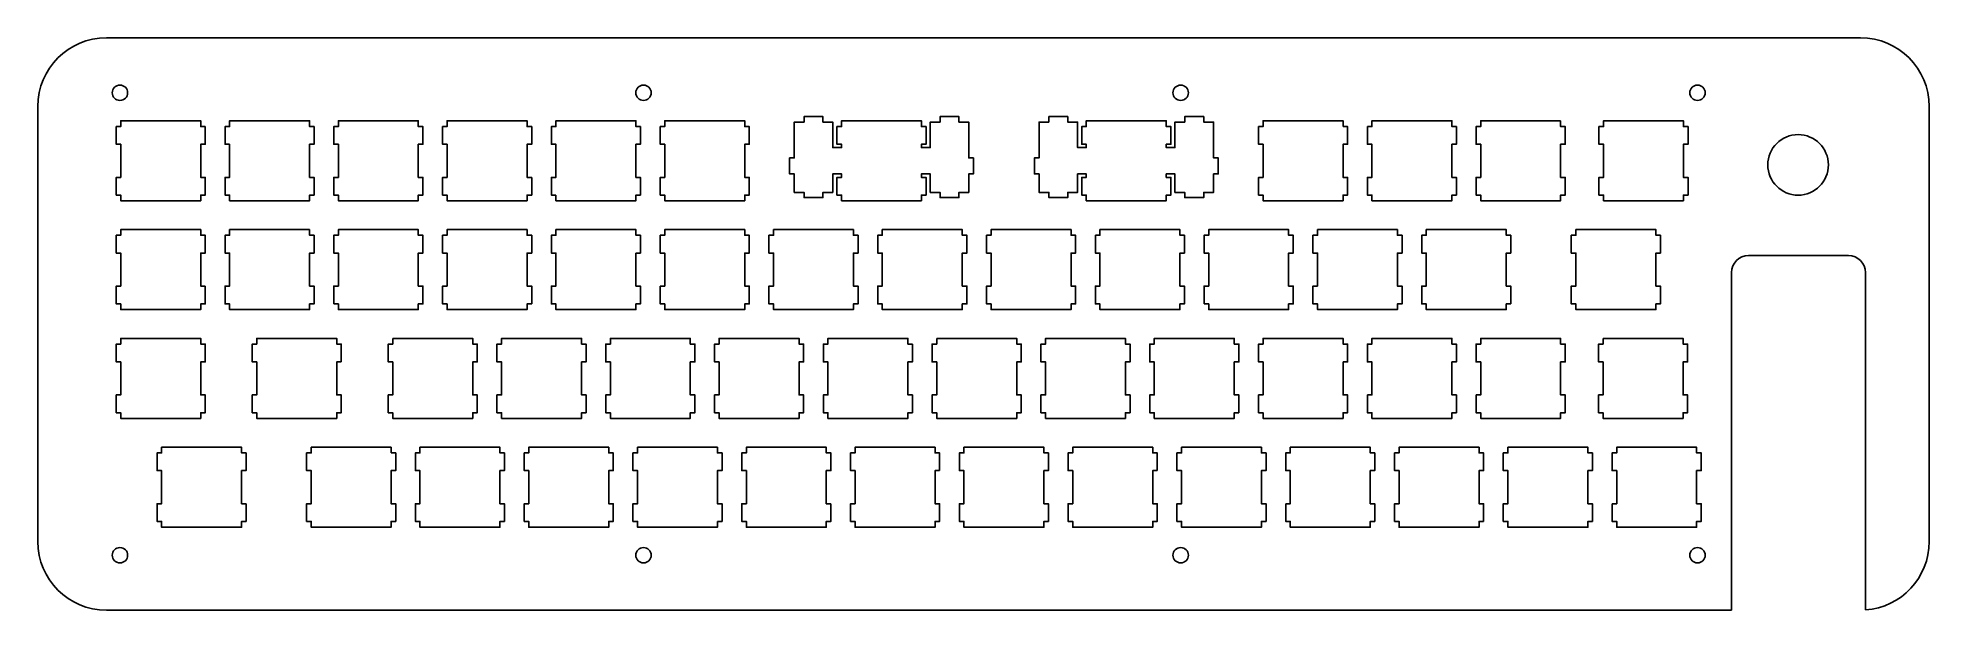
# Model space of a CAD drawing. Header units: millimetres. Extents: x -580 to -249, y 178 to 279.
import ezdxf

# ---------------------------------------------------------------- set-up
doc = ezdxf.new("R2010")
doc.units = ezdxf.units.MM
doc.layers.get('0').update_dxf_attribs({"linetype": 'CONTINUOUS'})

msp = doc.modelspace()

# ---------------------------------------------------------------- linework, layer by layer
msp.add_lwpolyline([(-259.89, 178.53063), (-259.89, 237.58728, 0.414213562), (-262.89, 240.58728), (-280.3758, 240.58728, 0.414213562), (-283.3758, 237.58728), (-283.3758, 178.5), (-567.92813, 178.5, -0.414213562), (-579.92813, 190.5), (-579.92813, 266.7, -0.414213562), (-567.92813, 278.7), (-260.74687, 278.7, -0.414213562), (-248.74687, 266.7), (-248.74687, 190.5, -0.393432921)], format="xyb", close=True)
for points in [[(-550.602, 263.17527), (-551.403, 263.17527), (-551.403, 264.17436), (-565.403, 264.17436), (-565.403, 263.17527), (-566.202, 263.17527), (-566.202, 260.07471), (-565.403, 260.07471), (-565.403, 254.2732), (-566.202, 254.2732), (-566.202, 251.1753), (-565.403, 251.1753), (-565.403, 250.1749), (-551.403, 250.1749), (-551.403, 251.1753), (-550.602, 251.1753), (-550.602, 254.2732), (-551.403, 254.2732), (-551.403, 260.07471), (-550.602, 260.07471)], [(-546.353, 260.07471), (-546.353, 254.2732), (-547.152, 254.2732), (-547.152, 251.1753), (-546.353, 251.1753), (-546.353, 250.1749), (-532.353, 250.1749), (-532.353, 251.1753), (-531.552, 251.1753), (-531.552, 254.2732), (-532.353, 254.2732), (-532.353, 260.07471), (-531.552, 260.07471), (-531.552, 263.17527), (-532.353, 263.17527), (-532.353, 264.17436), (-546.353, 264.17436), (-546.353, 263.17527), (-547.152, 263.17527), (-547.152, 260.07471)], [(-513.303, 254.2732), (-513.303, 260.07471), (-512.502, 260.07471), (-512.502, 263.17527), (-513.303, 263.17527), (-513.303, 264.17436), (-527.303, 264.17436), (-527.303, 263.17527), (-528.102, 263.17527), (-528.102, 260.07471), (-527.303, 260.07471), (-527.303, 254.2732), (-528.102, 254.2732), (-528.102, 251.1753), (-527.303, 251.1753), (-527.303, 250.1749), (-513.303, 250.1749), (-513.303, 251.1753), (-512.502, 251.1753), (-512.502, 254.2732)], [(-493.452, 254.2732), (-494.253, 254.2732), (-494.253, 260.07471), (-493.452, 260.07471), (-493.452, 263.17527), (-494.253, 263.17527), (-494.253, 264.17436), (-508.253, 264.17436), (-508.253, 263.17527), (-509.052, 263.17527), (-509.052, 260.07471), (-508.253, 260.07471), (-508.253, 254.2732), (-509.052, 254.2732), (-509.052, 251.1753), (-508.253, 251.1753), (-508.253, 250.1749), (-494.253, 250.1749), (-494.253, 251.1753), (-493.452, 251.1753)], [(-489.203, 251.1753), (-489.203, 250.1749), (-475.203, 250.1749), (-475.203, 251.1753), (-474.402, 251.1753), (-474.402, 254.2732), (-475.203, 254.2732), (-475.203, 260.07471), (-474.402, 260.07471), (-474.402, 263.17527), (-475.203, 263.17527), (-475.203, 264.17436), (-489.203, 264.17436), (-489.203, 263.17527), (-490.002, 263.17527), (-490.002, 260.07471), (-489.203, 260.07471), (-489.203, 254.2732), (-490.002, 254.2732), (-490.002, 251.1753)], [(-470.952, 263.17527), (-470.952, 260.07471), (-470.153, 260.07471), (-470.153, 254.2732), (-470.952, 254.2732), (-470.952, 251.1753), (-470.153, 251.1753), (-470.153, 250.1749), (-456.153, 250.1749), (-456.153, 251.1753), (-455.352, 251.1753), (-455.352, 254.2732), (-456.153, 254.2732), (-456.153, 260.07471), (-455.352, 260.07471), (-455.352, 263.17527), (-456.153, 263.17527), (-456.153, 264.17436), (-470.153, 264.17436), (-470.153, 263.17527)], [(-439.196, 250.1749), (-425.197, 250.1749), (-425.197, 251.1753), (-424.396, 251.1753), (-424.396, 254.2732), (-425.197, 254.2732), (-425.197, 254.8754), (-423.672, 254.8754), (-423.672, 251.6452), (-421.946, 251.6452), (-421.946, 250.7233), (-418.647, 250.7233), (-418.647, 251.6452), (-416.922, 251.6452), (-416.922, 254.8754), (-416.096, 254.8754), (-416.096, 257.67416), (-416.922, 257.67416), (-416.922, 263.94423), (-418.647, 263.94423), (-418.647, 264.92539), (-421.946, 264.92539), (-421.946, 263.94423), (-423.672, 263.94423), (-423.672, 259.47527), (-425.197, 259.47527), (-425.197, 260.07471), (-424.396, 260.07471), (-424.396, 263.17527), (-425.197, 263.17527), (-425.197, 264.17436), (-439.196, 264.17436), (-439.196, 263.17527), (-439.997, 263.17527), (-439.997, 260.07471), (-439.196, 260.07471), (-439.196, 259.47527), (-440.722, 259.47527), (-440.722, 263.94423), (-442.446, 263.94423), (-442.446, 264.92539), (-445.746, 264.92539), (-445.746, 263.94423), (-447.471, 263.94423), (-447.471, 257.67416), (-448.297, 257.67416), (-448.297, 254.8754), (-447.471, 254.8754), (-447.471, 251.6452), (-445.746, 251.6452), (-445.746, 250.7233), (-442.446, 250.7233), (-442.446, 251.6452), (-440.722, 251.6452), (-440.722, 254.8754), (-439.196, 254.8754), (-439.196, 254.2732), (-439.997, 254.2732), (-439.997, 251.1753), (-439.196, 251.1753)], [(-402.884, 263.94423), (-404.609, 263.94423), (-404.609, 257.67416), (-405.433, 257.67416), (-405.433, 254.8754), (-404.609, 254.8754), (-404.609, 251.6452), (-402.884, 251.6452), (-402.884, 250.7233), (-399.583, 250.7233), (-399.583, 251.6452), (-397.858, 251.6452), (-397.858, 254.8754), (-396.334, 254.8754), (-396.334, 254.2732), (-397.133, 254.2732), (-397.133, 251.1753), (-396.334, 251.1753), (-396.334, 250.1749), (-382.3331, 250.1749), (-382.3331, 251.1753), (-381.5337, 251.1753), (-381.5337, 254.2732), (-382.3331, 254.2732), (-382.3331, 254.8754), (-380.8091, 254.8754), (-380.8091, 251.6452), (-379.0836, 251.6452), (-379.0836, 250.7233), (-375.783, 250.7233), (-375.783, 251.6452), (-374.058, 251.6452), (-374.058, 254.8754), (-373.2339, 254.8754), (-373.2339, 257.67416), (-374.058, 257.67416), (-374.058, 263.94423), (-375.783, 263.94423), (-375.783, 264.92539), (-379.0836, 264.92539), (-379.0836, 263.94423), (-380.8091, 263.94423), (-380.8091, 259.47527), (-382.3331, 259.47527), (-382.3331, 260.07471), (-381.5337, 260.07471), (-381.5337, 263.17527), (-382.3331, 263.17527), (-382.3331, 264.17436), (-396.334, 264.17436), (-396.334, 263.17527), (-397.133, 263.17527), (-397.133, 260.07471), (-396.334, 260.07471), (-396.334, 259.47527), (-397.858, 259.47527), (-397.858, 263.94423), (-399.583, 263.94423), (-399.583, 264.92539), (-402.884, 264.92539)], [(-351.3782, 263.17527), (-351.3782, 264.17436), (-365.3775, 264.17436), (-365.3775, 263.17527), (-366.1769, 263.17527), (-366.1769, 260.07471), (-365.3775, 260.07471), (-365.3775, 254.2732), (-366.1769, 254.2732), (-366.1769, 251.1753), (-365.3775, 251.1753), (-365.3775, 250.1749), (-351.3782, 250.1749), (-351.3782, 251.1753), (-350.5774, 251.1753), (-350.5774, 254.2732), (-351.3782, 254.2732), (-351.3782, 260.07471), (-350.5774, 260.07471), (-350.5774, 263.17527)], [(-347.1269, 263.17527), (-347.1269, 260.07471), (-346.3275, 260.07471), (-346.3275, 254.2732), (-347.1269, 254.2732), (-347.1269, 251.1753), (-346.3275, 251.1753), (-346.3275, 250.1749), (-332.3282, 250.1749), (-332.3282, 251.1753), (-331.5274, 251.1753), (-331.5274, 254.2732), (-332.3282, 254.2732), (-332.3282, 260.07471), (-331.5274, 260.07471), (-331.5274, 263.17527), (-332.3282, 263.17527), (-332.3282, 264.17436), (-346.3275, 264.17436), (-346.3275, 263.17527)], [(-313.2782, 264.17436), (-327.2775, 264.17436), (-327.2775, 263.17527), (-328.0769, 263.17527), (-328.0769, 260.07471), (-327.2775, 260.07471), (-327.2775, 254.2732), (-328.0769, 254.2732), (-328.0769, 251.1753), (-327.2775, 251.1753), (-327.2775, 250.1749), (-313.2782, 250.1749), (-313.2782, 251.1753), (-312.4775, 251.1753), (-312.4775, 254.2732), (-313.2782, 254.2732), (-313.2782, 260.07471), (-312.4775, 260.07471), (-312.4775, 263.17527), (-313.2782, 263.17527)], [(-305.7694, 250.1749), (-291.76991, 250.1749), (-291.76991, 251.1753), (-290.96928, 251.1753), (-290.96928, 254.2732), (-291.76991, 254.2732), (-291.76991, 260.07471), (-290.96928, 260.07471), (-290.96928, 263.17527), (-291.76991, 263.17527), (-291.76991, 264.17436), (-305.7694, 264.17436), (-305.7694, 263.17527), (-306.57, 263.17527), (-306.57, 260.07471), (-305.7694, 260.07471), (-305.7694, 254.2732), (-306.57, 254.2732), (-306.57, 251.1753), (-305.7694, 251.1753)], [(-550.602, 235.2245), (-551.403, 235.2245), (-551.403, 241.0247), (-550.602, 241.0247), (-550.602, 244.1253), (-551.403, 244.1253), (-551.403, 245.1244), (-565.403, 245.1244), (-565.403, 244.1253), (-566.202, 244.1253), (-566.202, 241.0247), (-565.403, 241.0247), (-565.403, 235.2245), (-566.202, 235.2245), (-566.202, 232.1253), (-565.403, 232.1253), (-565.403, 231.125), (-551.403, 231.125), (-551.403, 232.1253), (-550.602, 232.1253)], [(-532.353, 245.1244), (-546.353, 245.1244), (-546.353, 244.1253), (-547.152, 244.1253), (-547.152, 241.0247), (-546.353, 241.0247), (-546.353, 235.2245), (-547.152, 235.2245), (-547.152, 232.1253), (-546.353, 232.1253), (-546.353, 231.125), (-532.353, 231.125), (-532.353, 232.1253), (-531.552, 232.1253), (-531.552, 235.2245), (-532.353, 235.2245), (-532.353, 241.0247), (-531.552, 241.0247), (-531.552, 244.1253), (-532.353, 244.1253)], [(-528.102, 232.1253), (-527.303, 232.1253), (-527.303, 231.125), (-513.303, 231.125), (-513.303, 232.1253), (-512.502, 232.1253), (-512.502, 235.2245), (-513.303, 235.2245), (-513.303, 241.0247), (-512.502, 241.0247), (-512.502, 244.1253), (-513.303, 244.1253), (-513.303, 245.1244), (-527.303, 245.1244), (-527.303, 244.1253), (-528.102, 244.1253), (-528.102, 241.0247), (-527.303, 241.0247), (-527.303, 235.2245), (-528.102, 235.2245)], [(-493.452, 232.1253), (-493.452, 235.2245), (-494.253, 235.2245), (-494.253, 241.0247), (-493.452, 241.0247), (-493.452, 244.1253), (-494.253, 244.1253), (-494.253, 245.1244), (-508.253, 245.1244), (-508.253, 244.1253), (-509.052, 244.1253), (-509.052, 241.0247), (-508.253, 241.0247), (-508.253, 235.2245), (-509.052, 235.2245), (-509.052, 232.1253), (-508.253, 232.1253), (-508.253, 231.125), (-494.253, 231.125), (-494.253, 232.1253)], [(-475.203, 241.0247), (-474.402, 241.0247), (-474.402, 244.1253), (-475.203, 244.1253), (-475.203, 245.1244), (-489.203, 245.1244), (-489.203, 244.1253), (-490.002, 244.1253), (-490.002, 241.0247), (-489.203, 241.0247), (-489.203, 235.2245), (-490.002, 235.2245), (-490.002, 232.1253), (-489.203, 232.1253), (-489.203, 231.125), (-475.203, 231.125), (-475.203, 232.1253), (-474.402, 232.1253), (-474.402, 235.2245), (-475.203, 235.2245)], [(-470.952, 235.2245), (-470.952, 232.1253), (-470.153, 232.1253), (-470.153, 231.125), (-456.153, 231.125), (-456.153, 232.1253), (-455.352, 232.1253), (-455.352, 235.2245), (-456.153, 235.2245), (-456.153, 241.0247), (-455.352, 241.0247), (-455.352, 244.1253), (-456.153, 244.1253), (-456.153, 245.1244), (-470.153, 245.1244), (-470.153, 244.1253), (-470.952, 244.1253), (-470.952, 241.0247), (-470.153, 241.0247), (-470.153, 235.2245)], [(-436.302, 241.0247), (-436.302, 244.1253), (-437.103, 244.1253), (-437.103, 245.1244), (-451.103, 245.1244), (-451.103, 244.1253), (-451.902, 244.1253), (-451.902, 241.0247), (-451.103, 241.0247), (-451.103, 235.2245), (-451.902, 235.2245), (-451.902, 232.1253), (-451.103, 232.1253), (-451.103, 231.125), (-437.103, 231.125), (-437.103, 232.1253), (-436.302, 232.1253), (-436.302, 235.2245), (-437.103, 235.2245), (-437.103, 241.0247)], [(-432.053, 245.1244), (-432.053, 244.1253), (-432.852, 244.1253), (-432.852, 241.0247), (-432.053, 241.0247), (-432.053, 235.2245), (-432.852, 235.2245), (-432.852, 232.1253), (-432.053, 232.1253), (-432.053, 231.125), (-418.053, 231.125), (-418.053, 232.1253), (-417.252, 232.1253), (-417.252, 235.2245), (-418.053, 235.2245), (-418.053, 241.0247), (-417.252, 241.0247), (-417.252, 244.1253), (-418.053, 244.1253), (-418.053, 245.1244)], [(-413.003, 235.2245), (-413.802, 235.2245), (-413.802, 232.1253), (-413.003, 232.1253), (-413.003, 231.125), (-399.003, 231.125), (-399.003, 232.1253), (-398.202, 232.1253), (-398.202, 235.2245), (-399.003, 235.2245), (-399.003, 241.0247), (-398.202, 241.0247), (-398.202, 244.1253), (-399.003, 244.1253), (-399.003, 245.1244), (-413.003, 245.1244), (-413.003, 244.1253), (-413.802, 244.1253), (-413.802, 241.0247), (-413.003, 241.0247)], [(-394.752, 244.1253), (-394.752, 241.0247), (-393.953, 241.0247), (-393.953, 235.2245), (-394.752, 235.2245), (-394.752, 232.1253), (-393.953, 232.1253), (-393.953, 231.125), (-379.9532, 231.125), (-379.9532, 232.1253), (-379.1524, 232.1253), (-379.1524, 235.2245), (-379.9532, 235.2245), (-379.9532, 241.0247), (-379.1524, 241.0247), (-379.1524, 244.1253), (-379.9532, 244.1253), (-379.9532, 245.1244), (-393.953, 245.1244), (-393.953, 244.1253)], [(-375.7019, 232.1253), (-374.9025, 232.1253), (-374.9025, 231.125), (-360.9032, 231.125), (-360.9032, 232.1253), (-360.1024, 232.1253), (-360.1024, 235.2245), (-360.9032, 235.2245), (-360.9032, 241.0247), (-360.1024, 241.0247), (-360.1024, 244.1253), (-360.9032, 244.1253), (-360.9032, 245.1244), (-374.9025, 245.1244), (-374.9025, 244.1253), (-375.7019, 244.1253), (-375.7019, 241.0247), (-374.9025, 241.0247), (-374.9025, 235.2245), (-375.7019, 235.2245)], [(-355.8525, 235.2245), (-356.6519, 235.2245), (-356.6519, 232.1253), (-355.8525, 232.1253), (-355.8525, 231.125), (-341.8532, 231.125), (-341.8532, 232.1253), (-341.0524, 232.1253), (-341.0524, 235.2245), (-341.8532, 235.2245), (-341.8532, 241.0247), (-341.0524, 241.0247), (-341.0524, 244.1253), (-341.8532, 244.1253), (-341.8532, 245.1244), (-355.8525, 245.1244), (-355.8525, 244.1253), (-356.6519, 244.1253), (-356.6519, 241.0247), (-355.8525, 241.0247)], [(-322.0025, 232.1253), (-322.0025, 235.2245), (-322.8032, 235.2245), (-322.8032, 241.0247), (-322.0025, 241.0247), (-322.0025, 244.1253), (-322.8032, 244.1253), (-322.8032, 245.1244), (-336.8025, 245.1244), (-336.8025, 244.1253), (-337.6019, 244.1253), (-337.6019, 241.0247), (-336.8025, 241.0247), (-336.8025, 235.2245), (-337.6019, 235.2245), (-337.6019, 232.1253), (-336.8025, 232.1253), (-336.8025, 231.125), (-322.8032, 231.125), (-322.8032, 232.1253)], [(-296.60803, 232.1253), (-295.80878, 232.1253), (-295.80878, 235.2245), (-296.60803, 235.2245), (-296.60803, 241.0247), (-295.80878, 241.0247), (-295.80878, 244.1253), (-296.60803, 244.1253), (-296.60803, 245.1244), (-310.6089, 245.1244), (-310.6089, 244.1253), (-311.4082, 244.1253), (-311.4082, 241.0247), (-310.6089, 241.0247), (-310.6089, 235.2245), (-311.4082, 235.2245), (-311.4082, 232.1253), (-310.6089, 232.1253), (-310.6089, 231.125), (-296.60803, 231.125)], [(-565.403, 221.9746), (-565.403, 216.1746), (-566.202, 216.1746), (-566.202, 213.0754), (-565.403, 213.0754), (-565.403, 212.0749), (-551.403, 212.0749), (-551.403, 213.0754), (-550.602, 213.0754), (-550.602, 216.1746), (-551.403, 216.1746), (-551.403, 221.9746), (-550.602, 221.9746), (-550.602, 225.0752), (-551.403, 225.0752), (-551.403, 226.0742), (-565.403, 226.0742), (-565.403, 225.0752), (-566.202, 225.0752), (-566.202, 221.9746)], [(-526.79, 221.9746), (-526.79, 225.0752), (-527.591, 225.0752), (-527.591, 226.0742), (-541.59, 226.0742), (-541.59, 225.0752), (-542.391, 225.0752), (-542.391, 221.9746), (-541.59, 221.9746), (-541.59, 216.1746), (-542.391, 216.1746), (-542.391, 213.0754), (-541.59, 213.0754), (-541.59, 212.0749), (-527.591, 212.0749), (-527.591, 213.0754), (-526.79, 213.0754), (-526.79, 216.1746), (-527.591, 216.1746), (-527.591, 221.9746)], [(-517.778, 226.0742), (-517.778, 225.0752), (-518.577, 225.0752), (-518.577, 221.9746), (-517.778, 221.9746), (-517.778, 216.1746), (-518.577, 216.1746), (-518.577, 213.0754), (-517.778, 213.0754), (-517.778, 212.0749), (-503.778, 212.0749), (-503.778, 213.0754), (-502.977, 213.0754), (-502.977, 216.1746), (-503.778, 216.1746), (-503.778, 221.9746), (-502.977, 221.9746), (-502.977, 225.0752), (-503.778, 225.0752), (-503.778, 226.0742)], [(-483.927, 213.0754), (-483.927, 216.1746), (-484.728, 216.1746), (-484.728, 221.9746), (-483.927, 221.9746), (-483.927, 225.0752), (-484.728, 225.0752), (-484.728, 226.0742), (-498.728, 226.0742), (-498.728, 225.0752), (-499.527, 225.0752), (-499.527, 221.9746), (-498.728, 221.9746), (-498.728, 216.1746), (-499.527, 216.1746), (-499.527, 213.0754), (-498.728, 213.0754), (-498.728, 212.0749), (-484.728, 212.0749), (-484.728, 213.0754)], [(-479.678, 225.0752), (-480.477, 225.0752), (-480.477, 221.9746), (-479.678, 221.9746), (-479.678, 216.1746), (-480.477, 216.1746), (-480.477, 213.0754), (-479.678, 213.0754), (-479.678, 212.0749), (-465.678, 212.0749), (-465.678, 213.0754), (-464.877, 213.0754), (-464.877, 216.1746), (-465.678, 216.1746), (-465.678, 221.9746), (-464.877, 221.9746), (-464.877, 225.0752), (-465.678, 225.0752), (-465.678, 226.0742), (-479.678, 226.0742)], [(-460.628, 221.9746), (-460.628, 216.1746), (-461.427, 216.1746), (-461.427, 213.0754), (-460.628, 213.0754), (-460.628, 212.0749), (-446.628, 212.0749), (-446.628, 213.0754), (-445.827, 213.0754), (-445.827, 216.1746), (-446.628, 216.1746), (-446.628, 221.9746), (-445.827, 221.9746), (-445.827, 225.0752), (-446.628, 225.0752), (-446.628, 226.0742), (-460.628, 226.0742), (-460.628, 225.0752), (-461.427, 225.0752), (-461.427, 221.9746)], [(-426.777, 225.0752), (-427.578, 225.0752), (-427.578, 226.0742), (-441.578, 226.0742), (-441.578, 225.0752), (-442.377, 225.0752), (-442.377, 221.9746), (-441.578, 221.9746), (-441.578, 216.1746), (-442.377, 216.1746), (-442.377, 213.0754), (-441.578, 213.0754), (-441.578, 212.0749), (-427.578, 212.0749), (-427.578, 213.0754), (-426.777, 213.0754), (-426.777, 216.1746), (-427.578, 216.1746), (-427.578, 221.9746), (-426.777, 221.9746)], [(-422.528, 226.0742), (-422.528, 225.0752), (-423.327, 225.0752), (-423.327, 221.9746), (-422.528, 221.9746), (-422.528, 216.1746), (-423.327, 216.1746), (-423.327, 213.0754), (-422.528, 213.0754), (-422.528, 212.0749), (-408.528, 212.0749), (-408.528, 213.0754), (-407.727, 213.0754), (-407.727, 216.1746), (-408.528, 216.1746), (-408.528, 221.9746), (-407.727, 221.9746), (-407.727, 225.0752), (-408.528, 225.0752), (-408.528, 226.0742)], [(-404.277, 216.1746), (-404.277, 213.0754), (-403.478, 213.0754), (-403.478, 212.0749), (-389.478, 212.0749), (-389.478, 213.0754), (-388.677, 213.0754), (-388.677, 216.1746), (-389.478, 216.1746), (-389.478, 221.9746), (-388.677, 221.9746), (-388.677, 225.0752), (-389.478, 225.0752), (-389.478, 226.0742), (-403.478, 226.0742), (-403.478, 225.0752), (-404.277, 225.0752), (-404.277, 221.9746), (-403.478, 221.9746), (-403.478, 216.1746)], [(-369.6274, 213.0754), (-369.6274, 216.1746), (-370.4282, 216.1746), (-370.4282, 221.9746), (-369.6274, 221.9746), (-369.6274, 225.0752), (-370.4282, 225.0752), (-370.4282, 226.0742), (-384.4275, 226.0742), (-384.4275, 225.0752), (-385.2269, 225.0752), (-385.2269, 221.9746), (-384.4275, 221.9746), (-384.4275, 216.1746), (-385.2269, 216.1746), (-385.2269, 213.0754), (-384.4275, 213.0754), (-384.4275, 212.0749), (-370.4282, 212.0749), (-370.4282, 213.0754)], [(-351.3782, 221.9746), (-350.5774, 221.9746), (-350.5774, 225.0752), (-351.3782, 225.0752), (-351.3782, 226.0742), (-365.3775, 226.0742), (-365.3775, 225.0752), (-366.1769, 225.0752), (-366.1769, 221.9746), (-365.3775, 221.9746), (-365.3775, 216.1746), (-366.1769, 216.1746), (-366.1769, 213.0754), (-365.3775, 213.0754), (-365.3775, 212.0749), (-351.3782, 212.0749), (-351.3782, 213.0754), (-350.5774, 213.0754), (-350.5774, 216.1746), (-351.3782, 216.1746)], [(-347.1269, 216.1746), (-347.1269, 213.0754), (-346.3275, 213.0754), (-346.3275, 212.0749), (-332.3282, 212.0749), (-332.3282, 213.0754), (-331.5274, 213.0754), (-331.5274, 216.1746), (-332.3282, 216.1746), (-332.3282, 221.9746), (-331.5274, 221.9746), (-331.5274, 225.0752), (-332.3282, 225.0752), (-332.3282, 226.0742), (-346.3275, 226.0742), (-346.3275, 225.0752), (-347.1269, 225.0752), (-347.1269, 221.9746), (-346.3275, 221.9746), (-346.3275, 216.1746)], [(-328.0769, 216.1746), (-328.0769, 213.0754), (-327.2775, 213.0754), (-327.2775, 212.0749), (-313.2782, 212.0749), (-313.2782, 213.0754), (-312.4775, 213.0754), (-312.4775, 216.1746), (-313.2782, 216.1746), (-313.2782, 221.9746), (-312.4775, 221.9746), (-312.4775, 225.0752), (-313.2782, 225.0752), (-313.2782, 226.0742), (-327.2775, 226.0742), (-327.2775, 225.0752), (-328.0769, 225.0752), (-328.0769, 221.9746), (-327.2775, 221.9746), (-327.2775, 216.1746)], [(-305.8464, 226.0742), (-305.8464, 225.0752), (-306.647, 225.0752), (-306.647, 221.9746), (-305.8464, 221.9746), (-305.8464, 216.1746), (-306.647, 216.1746), (-306.647, 213.0754), (-305.8464, 213.0754), (-305.8464, 212.0749), (-291.84691, 212.0749), (-291.84691, 213.0754), (-291.04628, 213.0754), (-291.04628, 216.1746), (-291.84691, 216.1746), (-291.84691, 221.9746), (-291.04628, 221.9746), (-291.04628, 225.0752), (-291.84691, 225.0752), (-291.84691, 226.0742)], [(-543.457, 197.1246), (-544.258, 197.1246), (-544.258, 202.9246), (-543.457, 202.9246), (-543.457, 206.0252), (-544.258, 206.0252), (-544.258, 207.0242), (-558.259, 207.0242), (-558.259, 206.0252), (-559.058, 206.0252), (-559.058, 202.9246), (-558.259, 202.9246), (-558.259, 197.1246), (-559.058, 197.1246), (-559.058, 194.0254), (-558.259, 194.0254), (-558.259, 193.0249), (-544.258, 193.0249), (-544.258, 194.0254), (-543.457, 194.0254)], [(-518.066, 206.0252), (-518.066, 207.0242), (-532.065, 207.0242), (-532.065, 206.0252), (-532.866, 206.0252), (-532.866, 202.9246), (-532.065, 202.9246), (-532.065, 197.1246), (-532.866, 197.1246), (-532.866, 194.0254), (-532.065, 194.0254), (-532.065, 193.0249), (-518.066, 193.0249), (-518.066, 194.0254), (-517.265, 194.0254), (-517.265, 197.1246), (-518.066, 197.1246), (-518.066, 202.9246), (-517.265, 202.9246), (-517.265, 206.0252)], [(-513.015, 207.0242), (-513.015, 206.0252), (-513.816, 206.0252), (-513.816, 202.9246), (-513.015, 202.9246), (-513.015, 197.1246), (-513.816, 197.1246), (-513.816, 194.0254), (-513.015, 194.0254), (-513.015, 193.0249), (-499.016, 193.0249), (-499.016, 194.0254), (-498.215, 194.0254), (-498.215, 197.1246), (-499.016, 197.1246), (-499.016, 202.9246), (-498.215, 202.9246), (-498.215, 206.0252), (-499.016, 206.0252), (-499.016, 207.0242)], [(-494.766, 194.0254), (-493.965, 194.0254), (-493.965, 193.0249), (-479.966, 193.0249), (-479.966, 194.0254), (-479.165, 194.0254), (-479.165, 197.1246), (-479.966, 197.1246), (-479.966, 202.9246), (-479.165, 202.9246), (-479.165, 206.0252), (-479.966, 206.0252), (-479.966, 207.0242), (-493.965, 207.0242), (-493.965, 206.0252), (-494.766, 206.0252), (-494.766, 202.9246), (-493.965, 202.9246), (-493.965, 197.1246), (-494.766, 197.1246)], [(-460.916, 194.0254), (-460.115, 194.0254), (-460.115, 197.1246), (-460.916, 197.1246), (-460.916, 202.9246), (-460.115, 202.9246), (-460.115, 206.0252), (-460.916, 206.0252), (-460.916, 207.0242), (-474.915, 207.0242), (-474.915, 206.0252), (-475.716, 206.0252), (-475.716, 202.9246), (-474.915, 202.9246), (-474.915, 197.1246), (-475.716, 197.1246), (-475.716, 194.0254), (-474.915, 194.0254), (-474.915, 193.0249), (-460.916, 193.0249)], [(-441.065, 197.1246), (-441.866, 197.1246), (-441.866, 202.9246), (-441.065, 202.9246), (-441.065, 206.0252), (-441.866, 206.0252), (-441.866, 207.0242), (-455.865, 207.0242), (-455.865, 206.0252), (-456.666, 206.0252), (-456.666, 202.9246), (-455.865, 202.9246), (-455.865, 197.1246), (-456.666, 197.1246), (-456.666, 194.0254), (-455.865, 194.0254), (-455.865, 193.0249), (-441.866, 193.0249), (-441.866, 194.0254), (-441.065, 194.0254)], [(-422.015, 202.9246), (-422.015, 206.0252), (-422.816, 206.0252), (-422.816, 207.0242), (-436.815, 207.0242), (-436.815, 206.0252), (-437.616, 206.0252), (-437.616, 202.9246), (-436.815, 202.9246), (-436.815, 197.1246), (-437.616, 197.1246), (-437.616, 194.0254), (-436.815, 194.0254), (-436.815, 193.0249), (-422.816, 193.0249), (-422.816, 194.0254), (-422.015, 194.0254), (-422.015, 197.1246), (-422.816, 197.1246), (-422.816, 202.9246)], [(-402.965, 194.0254), (-402.965, 197.1246), (-403.764, 197.1246), (-403.764, 202.9246), (-402.965, 202.9246), (-402.965, 206.0252), (-403.764, 206.0252), (-403.764, 207.0242), (-417.765, 207.0242), (-417.765, 206.0252), (-418.566, 206.0252), (-418.566, 202.9246), (-417.765, 202.9246), (-417.765, 197.1246), (-418.566, 197.1246), (-418.566, 194.0254), (-417.765, 194.0254), (-417.765, 193.0249), (-403.764, 193.0249), (-403.764, 194.0254)], [(-383.9149, 202.9246), (-383.9149, 206.0252), (-384.7143, 206.0252), (-384.7143, 207.0242), (-398.715, 207.0242), (-398.715, 206.0252), (-399.514, 206.0252), (-399.514, 202.9246), (-398.715, 202.9246), (-398.715, 197.1246), (-399.514, 197.1246), (-399.514, 194.0254), (-398.715, 194.0254), (-398.715, 193.0249), (-384.7143, 193.0249), (-384.7143, 194.0254), (-383.9149, 194.0254), (-383.9149, 197.1246), (-384.7143, 197.1246), (-384.7143, 202.9246)], [(-380.4644, 206.0252), (-380.4644, 202.9246), (-379.665, 202.9246), (-379.665, 197.1246), (-380.4644, 197.1246), (-380.4644, 194.0254), (-379.665, 194.0254), (-379.665, 193.0249), (-365.6657, 193.0249), (-365.6657, 194.0254), (-364.8649, 194.0254), (-364.8649, 197.1246), (-365.6657, 197.1246), (-365.6657, 202.9246), (-364.8649, 202.9246), (-364.8649, 206.0252), (-365.6657, 206.0252), (-365.6657, 207.0242), (-379.665, 207.0242), (-379.665, 206.0252)], [(-361.4158, 197.1246), (-361.4158, 194.0254), (-360.615, 194.0254), (-360.615, 193.0249), (-346.6157, 193.0249), (-346.6157, 194.0254), (-345.8149, 194.0254), (-345.8149, 197.1246), (-346.6157, 197.1246), (-346.6157, 202.9246), (-345.8149, 202.9246), (-345.8149, 206.0252), (-346.6157, 206.0252), (-346.6157, 207.0242), (-360.615, 207.0242), (-360.615, 206.0252), (-361.4158, 206.0252), (-361.4158, 202.9246), (-360.615, 202.9246), (-360.615, 197.1246)], [(-326.7649, 194.0254), (-326.7649, 197.1246), (-327.5657, 197.1246), (-327.5657, 202.9246), (-326.7649, 202.9246), (-326.7649, 206.0252), (-327.5657, 206.0252), (-327.5657, 207.0242), (-341.565, 207.0242), (-341.565, 206.0252), (-342.3658, 206.0252), (-342.3658, 202.9246), (-341.565, 202.9246), (-341.565, 197.1246), (-342.3658, 197.1246), (-342.3658, 194.0254), (-341.565, 194.0254), (-341.565, 193.0249), (-327.5657, 193.0249), (-327.5657, 194.0254)], [(-323.3158, 206.0252), (-323.3158, 202.9246), (-322.515, 202.9246), (-322.515, 197.1246), (-323.3158, 197.1246), (-323.3158, 194.0254), (-322.515, 194.0254), (-322.515, 193.0249), (-308.5157, 193.0249), (-308.5157, 194.0254), (-307.715, 194.0254), (-307.715, 197.1246), (-308.5157, 197.1246), (-308.5157, 202.9246), (-307.715, 202.9246), (-307.715, 206.0252), (-308.5157, 206.0252), (-308.5157, 207.0242), (-322.515, 207.0242), (-322.515, 206.0252)], [(-304.2658, 197.1246), (-304.2658, 194.0254), (-303.4652, 194.0254), (-303.4652, 193.0249), (-289.46565, 193.0249), (-289.46565, 194.0254), (-288.66501, 194.0254), (-288.66501, 197.1246), (-289.46565, 197.1246), (-289.46565, 202.9246), (-288.66501, 202.9246), (-288.66501, 206.0252), (-289.46565, 206.0252), (-289.46565, 207.0242), (-303.4652, 207.0242), (-303.4652, 206.0252), (-304.2658, 206.0252), (-304.2658, 202.9246), (-303.4652, 202.9246), (-303.4652, 197.1246)]]:
    msp.add_lwpolyline(points, close=True)
for centre, radius in [((-565.54688, 269.08125), 1.35), ((-473.86875, 269.08125), 1.35), ((-379.80938, 269.08125), 1.35), ((-289.32187, 269.08125), 1.35), ((-271.6989, 256.45506), 5.3), ((-565.54688, 188.11875), 1.35), ((-473.86875, 188.11875), 1.35), ((-379.80938, 188.11875), 1.35), ((-289.32187, 188.11875), 1.35)]:
    msp.add_circle(centre, radius)

doc.saveas('drawing.dxf')
